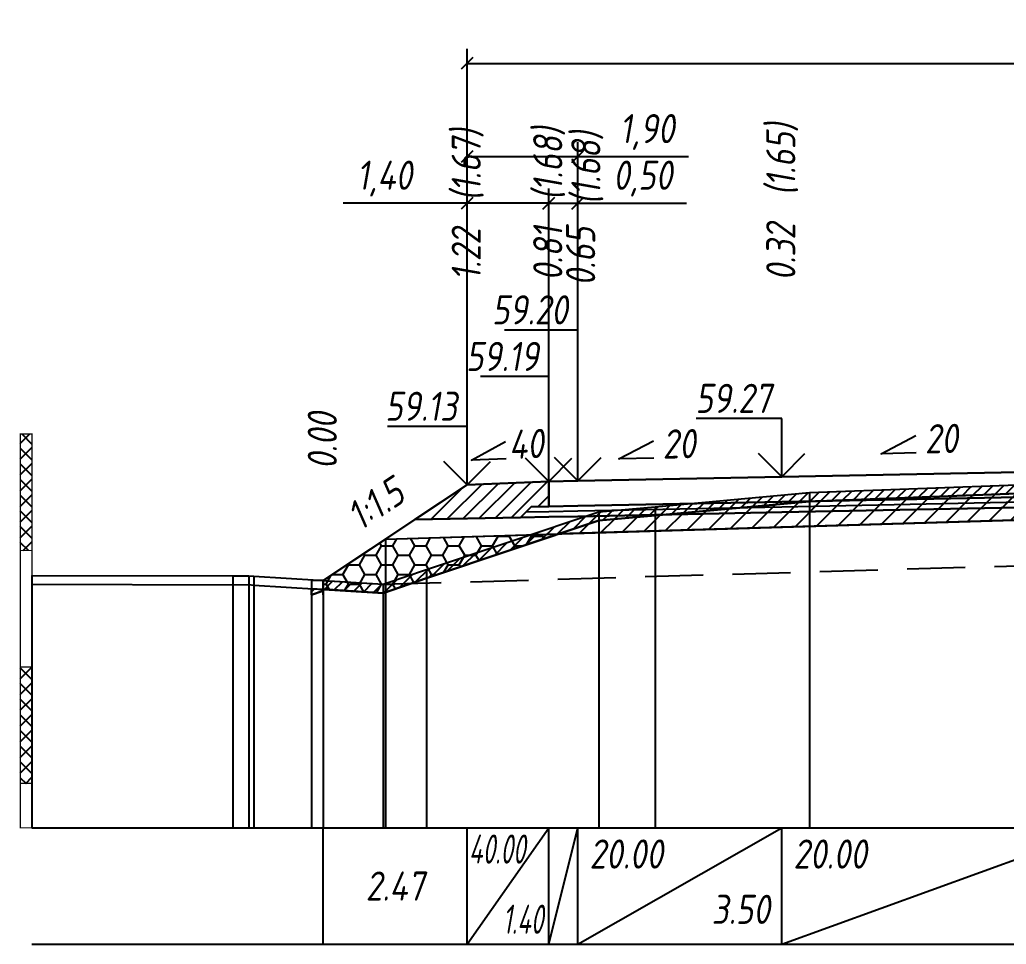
# Model space of a CAD drawing. Extents: x -717 to 1451, y -133302 to 233.
# Drawn here: x 78.9 to 163.6, y -1505 to -1425.6 of the extents above; entities that cross this region are included whole.
import ezdxf
from ezdxf.enums import TextEntityAlignment as Align

# ---------------------------------------------------------------- set-up
doc = ezdxf.new("R2010")
doc.units = 0
doc.linetypes.add('штриховая', pattern=[0.75, 0.5, -0.25])
for name, color, linetype in [('Интерполированный поперечник', 2, 'Continuous'), ('Код_514', 1, 'Continuous'), ('Контур_0', 7, 'Continuous'), ('Контур_2521', 7, 'Continuous'), ('Контур_2564', 7, 'Continuous'), ('Контур_2660', 7, 'Continuous'), ('Контур_2665', 7, 'Continuous'), ('Контур_400', 7, 'Continuous'), ('Контур_508', 7, 'Continuous'), ('Контур_512', 7, 'Continuous'), ('Контур_513', 7, 'Continuous'), ('Контур_818', 7, 'Continuous'), ('Красный поперечник', 1, 'Continuous'), ('Линейка абсолютных высот', 7, 'Continuous'), ('Объём_2501', 7, 'Continuous'), ('Объём_2564', 7, 'Continuous'), ('Объём_2650', 7, 'Continuous'), ('Объём_2660', 7, 'Continuous'), ('Объём_2661', 7, 'Continuous'), ('Объём_2663', 7, 'Continuous'), ('Объём_2665', 7, 'Continuous'), ('Объём_2666', 7, 'Continuous'), ('Откосы', 7, 'Continuous'), ('Отметки покрытия', 7, 'Continuous'), ('Рабочие отметки', 7, 'Continuous'), ('Рабочие отметки доп.', 7, 'Continuous'), ('Таблица', 7, 'Continuous'), ('Уклоны проезжей части', 7, 'Continuous'), ('Черный поперечник', 3, 'Continuous')]:
    doc.layers.add(name, color=color, linetype=linetype)
for name, color, linetype, true_color in [('Контур_2540', 2, 'Continuous', 0xffff00), ('Контур_2560', 2, 'Continuous', 0xffff00), ('Контур_2561', 7, 'Continuous', 0xff8040), ('Контур_2562', 3, 'Continuous', 0x00ff00), ('Контур_2563', 7, 'Continuous', 0xff8000), ('Контур_2570', 7, 'Continuous', 0x80ff00), ('Контур_2583', 3, 'Continuous', 0x00ff00), ('Контур_2736', 4, 'Continuous', 0x00ffff), ('Контур_2737', 4, 'Continuous', 0x00ffff), ('Контур_2738', 4, 'Continuous', 0x00ffff), ('Контур_2739', 4, 'Continuous', 0x00ffff), ('Контур_2741', 4, 'Continuous', 0x00ffff), ('Контур_2742', 4, 'Continuous', 0x00ffff), ('Контур_2743', 4, 'Continuous', 0x00ffff), ('Контур_2744', 7, 'Continuous', 0xa4ffff), ('Контур_2745', 7, 'Continuous', 0xa4ffff), ('Контур_2747', 4, 'Continuous', 0x00ffff), ('Контур_2748', 4, 'Continuous', 0x00ffff), ('Контур_2749', 4, 'Continuous', 0x00ffff), ('Контур_2750', 4, 'Continuous', 0x00ffff), ('Контур_2751', 4, 'Continuous', 0x00ffff), ('Контур_2752', 4, 'Continuous', 0x00ffff), ('Контур_402', 7, 'Continuous', 0xff6464), ('Контур_703', 4, 'Continuous', 0x00ffff), ('Контур_705', 4, 'Continuous', 0x00ffff), ('Контур_707', 4, 'Continuous', 0x00ffff), ('Контур_720', 131, 'Continuous', 0xaaffff), ('Объём_2500', 7, 'Continuous', 0xc0c0c0), ('Объём_2520', 7, 'Continuous', 0x80ffff), ('Объём_2540', 2, 'Continuous', 0xffff00), ('Объём_2560', 2, 'Continuous', 0xffff00), ('Объём_2561', 7, 'Continuous', 0xff8040), ('Объём_2562', 3, 'Continuous', 0x00ff00), ('Объём_2563', 7, 'Continuous', 0xff8000), ('Объём_2570', 7, 'Continuous', 0x80ff00), ('Объём_2580', 3, 'Continuous', 0x00ff00), ('Объём_2583', 3, 'Continuous', 0x00ff00), ('Объём_2593', 3, 'Continuous', 0x00ff00), ('Объём_2597', 3, 'Continuous', 0x00ff00), ('Объём_2600', 7, 'Continuous', 0x808000)]:
    doc.layers.add(name, color=color, linetype=linetype, true_color=true_color)
doc.styles.get("Standard").update_dxf_attribs({"font": 'txt', "height": 2.5})
doc.styles.add('М', font='romand.shx', dxfattribs={"width": 0.8, "oblique": 10, "height": 2.5})
doc.dimstyles.new('ISO-25', dxfattribs={"dimtxt": 2.5, "dimasz": 2.5, "dimexe": 1.25, "dimexo": 0.625, "dimtad": 1, "dimtxsty": 'Standard', "dimcen": 2.5, "dimadec": 0, "dimazin": 0, "dimtfac": 1, "dimtmove": 0, "dimatfit": 3, "dimfxl": 1, "dimarcsym": 0})

# ---------------------------------------------------------------- blocks, each defined once
blk = doc.blocks.new('_Oblique')
at = {"color": 0, "linetype": 'ByBlock', "lineweight": -2}
blk.add_line((-0.5, -0.5), (0.5, 0.5), dxfattribs=at)
blk = doc.blocks.new('*D25')
at = {"color": 0, "lineweight": -2, "transparency": 16777216}
for p, q in [((117.354, -1464.974), (117.354, -1440.119)), ((124.354, -1464.694), (124.354, -1440.119)), ((117.354, -1441.369), (106.727, -1441.369)), ((124.354, -1441.369), (117.354, -1441.369))]:
    blk.add_line(p, q, dxfattribs=at)
at = {"layer": 'Defpoints', "color": 0, "transparency": 16777216}
for p in [(124.354, -1441.369), (117.354, -1465.599), (124.354, -1465.319)]:
    blk.add_point(p, dxfattribs=at)
at = {"color": 0, "lineweight": -2, "transparency": 16777216, "rotation": 180}
blk.add_blockref('_Oblique', (117.354, -1441.369), dxfattribs=at)
at = {"color": 0, "lineweight": -2, "transparency": 16777216}
blk.add_blockref('_Oblique', (124.354, -1441.369), dxfattribs=at)
at = {"color": 0, "transparency": 16777216, "insert": (110.267, -1439.256), "char_height": 2.5, "width": 8.75, "attachment_point": 5, "style": 'М'}
blk.add_mtext('1,40', dxfattribs=at)
blk = doc.blocks.new('*D27')
at = {"color": 0, "lineweight": -2, "transparency": 16777216}
for p, q in [((124.354, -1464.694), (124.354, -1440.119)), ((126.854, -1464.644), (126.854, -1440.119)), ((124.354, -1441.369), (126.854, -1441.369)), ((126.854, -1441.369), (136.196, -1441.369))]:
    blk.add_line(p, q, dxfattribs=at)
at = {"layer": 'Defpoints', "color": 0, "transparency": 16777216}
for p in [(126.854, -1441.369), (124.354, -1465.319), (126.854, -1465.269)]:
    blk.add_point(p, dxfattribs=at)
at = {"color": 0, "lineweight": -2, "transparency": 16777216, "rotation": 180}
blk.add_blockref('_Oblique', (124.354, -1441.369), dxfattribs=at)
at = {"color": 0, "lineweight": -2, "transparency": 16777216}
blk.add_blockref('_Oblique', (126.854, -1441.369), dxfattribs=at)
at = {"color": 0, "transparency": 16777216, "insert": (132.434, -1439.256), "char_height": 2.5, "width": 9.16667, "attachment_point": 5, "style": 'М'}
blk.add_mtext('0,50', dxfattribs=at)
blk = doc.blocks.new('*D30')
at = {"color": 0, "lineweight": -2, "transparency": 16777216}
for p, q in [((117.354, -1464.974), (117.354, -1436.119)), ((126.854, -1464.644), (126.854, -1436.119)), ((117.354, -1437.369), (126.854, -1437.369)), ((126.854, -1437.369), (136.341, -1437.369))]:
    blk.add_line(p, q, dxfattribs=at)
at = {"layer": 'Defpoints', "color": 0, "transparency": 16777216}
for p in [(126.854, -1437.369), (117.354, -1465.599), (126.854, -1465.269)]:
    blk.add_point(p, dxfattribs=at)
at = {"color": 0, "lineweight": -2, "transparency": 16777216, "rotation": 180}
blk.add_blockref('_Oblique', (117.354, -1437.369), dxfattribs=at)
at = {"color": 0, "lineweight": -2, "transparency": 16777216}
blk.add_blockref('_Oblique', (126.854, -1437.369), dxfattribs=at)
at = {"color": 0, "transparency": 16777216, "insert": (132.801, -1435.256), "char_height": 2.5, "width": 8.75, "attachment_point": 5, "style": 'М'}
blk.add_mtext('1,90', dxfattribs=at)
blk = doc.blocks.new('*D31')
at = {"color": 0, "lineweight": -2, "transparency": 16777216}
for p, q in [((117.354, -1464.974), (117.354, -1428.119)), ((226.411, -1464.974), (226.411, -1428.119)), ((117.354, -1429.369), (226.411, -1429.369))]:
    blk.add_line(p, q, dxfattribs=at)
at = {"layer": 'Defpoints', "color": 0, "transparency": 16777216}
for p in [(226.411, -1429.369), (117.354, -1465.599), (226.411, -1465.599)]:
    blk.add_point(p, dxfattribs=at)
at = {"color": 0, "lineweight": -2, "transparency": 16777216, "rotation": 180}
blk.add_blockref('_Oblique', (117.354, -1429.369), dxfattribs=at)
at = {"color": 0, "lineweight": -2, "transparency": 16777216}
blk.add_blockref('_Oblique', (226.411, -1429.369), dxfattribs=at)
at = {"color": 0, "transparency": 16777216, "insert": (171.882, -1427.256), "char_height": 2.5, "width": 10.83333, "attachment_point": 5, "style": 'М'}
blk.add_mtext('21,81', dxfattribs=at)

msp = doc.modelspace()

# ---------------------------------------------------------------- hatches: boundary and pattern name
at = {"layer": 'Линейка абсолютных высот'}
h = msp.add_hatch(dxfattribs=at)
h.set_pattern_fill('ANSI37', scale=0.3, style=0)
h.paths.add_polyline_path([(80, -1471.186), (80, -1461.186), (79, -1461.186), (79, -1471.186)])
h = msp.add_hatch(dxfattribs=at)
h.set_pattern_fill('ANSI37', scale=0.3, style=0)
h.paths.add_polyline_path([(80, -1491.186), (80, -1481.186), (79, -1481.186), (79, -1491.186)])
at = {"layer": 'Объём_2563'}
h = msp.add_hatch(dxfattribs=at)
h.set_pattern_fill('ANSI31', color=256, scale=0.3)
h.paths.add_polyline_path([(122.854, -1467.437), (124.354, -1467.407), (124.354, -1465.257), (117.354, -1465.537), (112.854, -1468.537), (121.935, -1468.355)])
at = {"layer": 'Объём_2570'}
h = msp.add_hatch(dxfattribs=at)
h.set_pattern_fill('ANSI31', color=256, scale=0.2)
h.paths.add_polyline_path([(171.882, -1466.024), (165.335, -1466.277), (146.733, -1466.97), (133.486, -1468.198), (128.647, -1468.608), (113.875, -1473.562), (110.132, -1474.84), (105, -1474.522), (105, -1473.772), (110.132, -1474.09), (113.875, -1472.812), (128.647, -1467.858), (133.486, -1467.448), (146.733, -1466.22), (165.335, -1465.527), (171.882, -1465.274)])
at = {"layer": 'Объём_2600'}
h = msp.add_hatch(dxfattribs=at)
h.set_pattern_fill('ANSI31', color=6, scale=0.4)
h.paths.add_polyline_path([(171.882, -1468.356), (125.224, -1469.756), (128.647, -1468.608), (133.486, -1468.198), (146.733, -1466.97), (165.335, -1466.277), (171.882, -1466.024)])
h = msp.add_hatch(dxfattribs=at)
h.set_pattern_fill('HONEY', color=5, scale=0.3)
h.paths.add_polyline_path([(105, -1473.772), (110.356, -1470.202), (125.224, -1469.756), (113.875, -1473.562), (110.132, -1474.84), (105, -1474.522)])
h = msp.add_hatch(dxfattribs=at)
h.set_pattern_fill('ANSI31', color=6, scale=0.4)
h.paths.add_polyline_path([(104, -1474.461), (105, -1474.522), (105, -1474.654), (104, -1475)])

# ---------------------------------------------------------------- linework, layer by layer
at = {"layer": 'Интерполированный поперечник', "linetype": 'штриховая', "ltscale": 10, "flags": 128}
msp.add_lwpolyline([(110.132, -1474.09), (242.754, -1470.212)], dxfattribs=at)
at = {"layer": 'Код_514'}
for p, q in [((105, -1505), (105, -1495)), ((117.354, -1505), (117.354, -1495)), ((117.354, -1505), (124.354, -1495)), ((124.354, -1505), (124.354, -1495)), ((124.354, -1505), (126.854, -1495)), ((126.854, -1505), (126.854, -1495)), ((126.854, -1505), (144.354, -1495)), ((144.354, -1505), (144.354, -1495)), ((144.354, -1505), (171.882, -1495))]:
    msp.add_line(p, q, dxfattribs=at)
at = {"layer": 'Контур_0', "flags": 128}
for points in [[(171.882, -1464.306), (144.354, -1464.857), (126.854, -1465.207), (126.854, -1465.207), (126.854, -1465.207), (126.854, -1465.207), (126.854, -1465.207), (124.354, -1465.257), (124.354, -1467.407), (126.854, -1467.357), (126.854, -1467.357), (126.854, -1467.357), (126.854, -1467.357), (126.854, -1467.357), (126.854, -1467.357), (144.354, -1467.007), (171.882, -1466.456), (171.882, -1464.306)], [(117.354, -1465.537), (105, -1473.772), (105, -1473.772), (105, -1473.772), (105, -1473.772), (105, -1473.772), (105, -1473.772), (105, -1473.772), (105, -1473.772), (105, -1473.772), (105, -1473.772), (105, -1473.772), (105, -1473.772), (105, -1473.772), (105, -1473.772), (105, -1475)], [(117.354, -1465.537), (105, -1473.772), (105, -1473.772), (105, -1473.772), (105, -1473.772), (105, -1473.772), (105, -1473.772), (105, -1473.772), (105, -1473.772), (105, -1473.772), (105, -1473.772), (105, -1473.772), (105, -1473.772), (105, -1473.772), (105, -1473.772), (105, -1475), (105, -1475), (105, -1473.772), (105, -1473.772), (105, -1473.772), (105, -1473.772), (105, -1473.772), (105, -1473.772), (105, -1473.772), (105, -1473.772), (105, -1473.772), (105, -1473.772), (105, -1473.772), (105, -1473.772), (105, -1473.772)], [(117.354, -1465.537), (117.354, -1465.537)], [(171.882, -1466.456), (144.354, -1467.007), (126.854, -1467.357), (126.854, -1467.357), (126.854, -1467.357), (126.854, -1467.357), (126.854, -1467.357), (126.854, -1467.357), (124.354, -1467.407), (122.854, -1467.437), (121.935, -1468.355), (124.354, -1468.307), (126.854, -1468.257), (126.854, -1468.257), (126.854, -1468.257), (126.854, -1468.257), (126.854, -1468.257), (126.854, -1468.257), (144.354, -1467.907), (171.882, -1467.356), (171.882, -1466.456)], [(112.854, -1468.537), (121.935, -1468.355), (122.854, -1467.437), (124.354, -1467.407)]]:
    msp.add_lwpolyline(points, dxfattribs=at)
at = {"layer": 'Контур_2521', "color": 250, "flags": 128}
msp.add_lwpolyline([(171.882, -1466.906), (144.354, -1467.457), (126.854, -1467.807), (126.854, -1467.807), (126.854, -1467.807), (126.854, -1467.807), (126.854, -1467.807), (126.854, -1467.807), (124.354, -1467.857), (122.394, -1467.896)], dxfattribs=at)
at = {"layer": 'Контур_2540', "flags": 128}
msp.add_lwpolyline([(144.354, -1467.907), (126.854, -1468.257), (124.354, -1468.307), (121.935, -1468.355), (112.854, -1468.537), (110.356, -1470.202), (171.882, -1468.356), (171.882, -1467.356), (144.354, -1467.907)], dxfattribs=at)
at = {"layer": 'Контур_2560', "flags": 128}
msp.add_lwpolyline([(117.354, -1465.537), (117.354, -1465.537), (117.354, -1465.537), (124.354, -1465.257)], dxfattribs=at)
at = {"layer": 'Контур_2561', "flags": 128}
msp.add_lwpolyline([(124.354, -1465.257), (124.354, -1465.257), (117.354, -1465.537), (117.354, -1465.537), (124.354, -1465.257)], dxfattribs=at)
at = {"layer": 'Контур_2562', "flags": 128}
msp.add_lwpolyline([(117.354, -1465.537), (117.354, -1465.537), (117.354, -1465.537), (117.354, -1465.537), (117.354, -1465.537)], dxfattribs=at)
at = {"layer": 'Контур_2563', "flags": 128}
msp.add_lwpolyline([(122.854, -1467.437), (124.354, -1467.407), (124.354, -1465.257), (117.354, -1465.537), (112.854, -1468.537), (121.935, -1468.355), (122.854, -1467.437)], dxfattribs=at)
at = {"layer": 'Контур_2564', "flags": 128}
msp.add_lwpolyline([(117.354, -1465.537), (124.354, -1465.257)], dxfattribs=at)
at = {"layer": 'Контур_2570', "flags": 128}
msp.add_lwpolyline([(80, -1474.083), (97.245, -1474.123), (98.614, -1474.118), (99.031, -1474.154), (110.132, -1474.84), (113.875, -1473.562), (128.647, -1468.608), (133.486, -1468.198), (146.733, -1466.97), (165.335, -1466.277), (171.882, -1466.024), (172.275, -1466.009), (191.761, -1465.963), (199.017, -1465.969), (204.255, -1466.129), (219.882, -1466.467), (225.04, -1467.552), (238.441, -1470.119), (242.754, -1470.962), (244.89, -1470.413), (272.51, -1464.723)], dxfattribs=at)
at = {"layer": 'Контур_2583', "flags": 128}
msp.add_lwpolyline([(104, -1475), (105, -1474.654), (105, -1473.772), (104, -1473.772), (104, -1475)], dxfattribs=at)
at = {"layer": 'Контур_2660', "flags": 128}
msp.add_lwpolyline([(110.356, -1470.202), (171.882, -1468.356)], dxfattribs=at)
at = {"layer": 'Контур_2665', "flags": 128}
msp.add_lwpolyline([(117.354, -1465.537), (117.354, -1465.537)], dxfattribs=at)
at = {"layer": 'Контур_2736', "flags": 128}
msp.add_lwpolyline([(117.354, -1465.537), (105, -1473.772)], dxfattribs=at)
at = {"layer": 'Контур_2737', "flags": 128}
msp.add_lwpolyline([(105, -1473.772), (105, -1473.772)], dxfattribs=at)
at = {"layer": 'Контур_2738', "flags": 128}
msp.add_lwpolyline([(105, -1473.772), (105, -1473.772)], dxfattribs=at)
at = {"layer": 'Контур_2739', "flags": 128}
msp.add_lwpolyline([(105, -1473.772), (105, -1473.772)], dxfattribs=at)
at = {"layer": 'Контур_2741', "flags": 128}
msp.add_lwpolyline([(105, -1473.772), (105, -1473.772)], dxfattribs=at)
at = {"layer": 'Контур_2742', "flags": 128}
msp.add_lwpolyline([(105, -1473.772), (105, -1473.772)], dxfattribs=at)
at = {"layer": 'Контур_2743', "flags": 128}
msp.add_lwpolyline([(105, -1473.772), (105, -1473.772)], dxfattribs=at)
at = {"layer": 'Контур_2744', "flags": 128}
msp.add_lwpolyline([(105, -1473.772), (105, -1473.772)], dxfattribs=at)
msp.add_lwpolyline([(105, -1473.772), (105, -1473.772)], dxfattribs=at)
msp.add_lwpolyline([(105, -1473.772), (105, -1473.772)], dxfattribs=at)
msp.add_lwpolyline([(105, -1473.772), (105, -1473.772)], dxfattribs=at)
msp.add_lwpolyline([(105, -1473.772), (105, -1473.772)], dxfattribs=at)
msp.add_lwpolyline([(105, -1473.772), (105, -1473.772)], dxfattribs=at)
at = {"layer": 'Контур_2745', "flags": 128}
msp.add_lwpolyline([(105, -1473.772), (105, -1473.772)], dxfattribs=at)
msp.add_lwpolyline([(105, -1473.772), (105, -1473.772)], dxfattribs=at)
msp.add_lwpolyline([(105, -1473.772), (105, -1473.772)], dxfattribs=at)
msp.add_lwpolyline([(105, -1473.772), (105, -1473.772)], dxfattribs=at)
msp.add_lwpolyline([(105, -1473.772), (105, -1473.772)], dxfattribs=at)
msp.add_lwpolyline([(105, -1473.772), (105, -1473.772)], dxfattribs=at)
at = {"layer": 'Контур_2747', "flags": 128}
msp.add_lwpolyline([(105, -1473.772), (105, -1473.772)], dxfattribs=at)
at = {"layer": 'Контур_2748', "flags": 128}
msp.add_lwpolyline([(105, -1473.772), (105, -1473.772)], dxfattribs=at)
at = {"layer": 'Контур_2749', "flags": 128}
msp.add_lwpolyline([(105, -1473.772), (105, -1473.772)], dxfattribs=at)
at = {"layer": 'Контур_2750', "flags": 128}
msp.add_lwpolyline([(105, -1473.772), (105, -1473.772)], dxfattribs=at)
at = {"layer": 'Контур_2751', "flags": 128}
msp.add_lwpolyline([(105, -1473.772), (105, -1473.772)], dxfattribs=at)
at = {"layer": 'Контур_2752', "flags": 128}
msp.add_lwpolyline([(105, -1473.772), (105, -1473.772)], dxfattribs=at)
at = {"layer": 'Контур_400', "flags": 128}
msp.add_lwpolyline([(124.354, -1465.257), (126.854, -1465.207), (126.854, -1465.207), (126.854, -1465.207), (126.854, -1465.207), (126.854, -1465.207), (126.854, -1465.207), (144.354, -1464.857), (171.882, -1464.306)], dxfattribs=at)
at = {"layer": 'Контур_402', "flags": 128}
msp.add_lwpolyline([(110.356, -1470.202), (171.882, -1468.356), (233.409, -1470.202)], dxfattribs=at)
at = {"layer": 'Контур_508', "flags": 128}
msp.add_lwpolyline([(104, -1475), (105, -1474.654), (105, -1473.772), (110.356, -1470.202), (171.882, -1468.356), (233.409, -1470.202), (234.901, -1471.196), (234.901, -1472.398), (238.348, -1474.696), (238.651, -1474.696), (240.651, -1474.696), (240.954, -1474.696), (244.401, -1472.398), (244.401, -1471.196), (247.51, -1469.124)], dxfattribs=at)
at = {"layer": 'Контур_512', "flags": 128}
msp.add_lwpolyline([(104, -1475), (105, -1474.654), (105, -1473.772), (110.356, -1470.202), (171.882, -1468.356), (233.409, -1470.202), (234.901, -1471.196), (234.901, -1472.398), (238.348, -1474.696), (238.651, -1474.696), (240.651, -1474.696), (240.954, -1474.696), (244.401, -1472.398), (244.401, -1471.196), (247.51, -1469.124)], dxfattribs=at)
at = {"layer": 'Контур_513', "flags": 128}
msp.add_lwpolyline([(104, -1475), (105, -1474.654), (105, -1473.772), (110.356, -1470.202), (171.882, -1468.356), (233.409, -1470.202), (234.901, -1471.196), (234.901, -1472.398), (238.348, -1474.696), (238.651, -1474.696), (240.651, -1474.696), (240.954, -1474.696), (244.401, -1472.398), (244.401, -1471.196), (247.51, -1469.124)], dxfattribs=at)
at = {"layer": 'Контур_703', "flags": 128}
for points in [[(117.354, -1465.537), (105, -1473.772)], [(105, -1473.772), (105, -1475)]]:
    msp.add_lwpolyline(points, dxfattribs=at)
at = {"layer": 'Контур_705', "flags": 128}
msp.add_lwpolyline([(105, -1473.772), (105, -1473.772)], dxfattribs=at)
at = {"layer": 'Контур_707', "flags": 128}
msp.add_lwpolyline([(105, -1475), (105, -1473.772)], dxfattribs=at)
at = {"layer": 'Контур_720', "flags": 128}
msp.add_lwpolyline([(105, -1475), (105, -1475)], dxfattribs=at)
at = {"layer": 'Контур_818', "flags": 128}
msp.add_lwpolyline([(105, -1474.522), (110.132, -1474.84), (113.875, -1473.562), (128.647, -1468.608), (133.486, -1468.198), (146.733, -1466.97), (165.335, -1466.277), (171.882, -1466.024), (172.275, -1466.009), (191.761, -1465.963), (199.017, -1465.969), (204.255, -1466.129), (219.882, -1466.467), (225.04, -1467.552), (238.441, -1470.119), (242.754, -1470.962), (244.89, -1470.413), (247.51, -1469.874)], dxfattribs=at)
at = {"layer": 'Красный поперечник'}
for p, q in [((126.854, -1465.207), (144.354, -1464.857)), ((144.354, -1464.857), (171.882, -1464.306)), ((105, -1473.772), (117.354, -1465.537)), ((117.354, -1465.537), (124.354, -1465.257)), ((124.354, -1465.257), (126.854, -1465.207)), ((110.356, -1470.202), (110.356, -1495)), ((105, -1473.772), (105, -1495)), ((104, -1475), (104, -1495)), ((105, -1474.654), (105, -1495))]:
    msp.add_line(p, q, dxfattribs=at)
at = {"layer": 'Линейка абсолютных высот', "color": 7, "const_width": 0.1, "flags": 128}
for points in [[(80, -1471.186), (80, -1461.186), (79, -1461.186), (79, -1471.186), (80, -1471.186)], [(80, -1481.186), (80, -1471.186), (79, -1471.186), (79, -1481.186), (80, -1481.186)], [(80, -1491.186), (80, -1481.186), (79, -1481.186), (79, -1491.186), (80, -1491.186)], [(80, -1495), (80, -1491.186), (79, -1491.186), (79, -1495), (80, -1495)]]:
    msp.add_lwpolyline(points, dxfattribs=at)
at = {"layer": 'Объём_2500', "flags": 128}
msp.add_lwpolyline([(171.882, -1464.306), (144.354, -1464.857), (126.854, -1465.207), (126.854, -1465.207), (126.854, -1465.207), (126.854, -1465.207), (126.854, -1465.207), (124.354, -1465.257), (124.354, -1467.407), (126.854, -1467.357), (126.854, -1467.357), (126.854, -1467.357), (126.854, -1467.357), (126.854, -1467.357), (126.854, -1467.357), (144.354, -1467.007), (171.882, -1466.456), (171.882, -1464.306)], dxfattribs=at)
at = {"layer": 'Объём_2501', "flags": 128}
msp.add_lwpolyline([(124.354, -1465.257), (126.854, -1465.207), (126.854, -1465.207), (126.854, -1465.207), (126.854, -1465.207), (126.854, -1465.207), (126.854, -1465.207), (144.354, -1464.857), (171.882, -1464.306)], dxfattribs=at)
at = {"layer": 'Объём_2520', "color": 250, "flags": 128}
msp.add_lwpolyline([(171.882, -1466.456), (144.354, -1467.007), (126.854, -1467.357), (126.854, -1467.357), (126.854, -1467.357), (126.854, -1467.357), (126.854, -1467.357), (126.854, -1467.357), (124.354, -1467.407), (122.854, -1467.437), (121.935, -1468.355), (124.354, -1468.307), (126.854, -1468.257), (126.854, -1468.257), (126.854, -1468.257), (126.854, -1468.257), (126.854, -1468.257), (126.854, -1468.257), (144.354, -1467.907), (171.882, -1467.356), (171.882, -1466.456)], dxfattribs=at)
at = {"layer": 'Объём_2540', "flags": 128}
msp.add_lwpolyline([(144.354, -1467.907), (126.854, -1468.257), (124.354, -1468.307), (121.935, -1468.355), (112.854, -1468.537), (110.356, -1470.202), (171.882, -1468.356), (171.882, -1467.356), (144.354, -1467.907)], dxfattribs=at)
at = {"layer": 'Объём_2560', "flags": 128}
msp.add_lwpolyline([(117.354, -1465.537), (117.354, -1465.537), (117.354, -1465.537), (124.354, -1465.257)], dxfattribs=at)
at = {"layer": 'Объём_2561', "flags": 128}
msp.add_lwpolyline([(124.354, -1465.257), (124.354, -1465.257), (117.354, -1465.537), (117.354, -1465.537), (124.354, -1465.257)], dxfattribs=at)
at = {"layer": 'Объём_2562', "flags": 128}
msp.add_lwpolyline([(117.354, -1465.537), (117.354, -1465.537), (117.354, -1465.537), (117.354, -1465.537), (117.354, -1465.537)], dxfattribs=at)
at = {"layer": 'Объём_2563', "color": 250, "flags": 128}
msp.add_lwpolyline([(122.854, -1467.437), (124.354, -1467.407), (124.354, -1465.257), (117.354, -1465.537), (112.854, -1468.537), (121.935, -1468.355), (122.854, -1467.437)], dxfattribs=at)
at = {"layer": 'Объём_2564', "flags": 128}
msp.add_lwpolyline([(117.354, -1465.537), (124.354, -1465.257)], dxfattribs=at)
at = {"layer": 'Объём_2570', "flags": 128}
msp.add_lwpolyline([(171.882, -1466.024), (165.335, -1466.277), (146.733, -1466.97), (133.486, -1468.198), (128.647, -1468.608), (113.875, -1473.562), (110.132, -1474.84), (105, -1474.522), (105, -1473.772), (110.132, -1474.09), (113.875, -1472.812), (128.647, -1467.858), (133.486, -1467.448), (146.733, -1466.22), (165.335, -1465.527), (171.882, -1465.274), (171.882, -1466.024), (171.882, -1466.024)], dxfattribs=at)
at = {"layer": 'Объём_2580', "flags": 128}
msp.add_lwpolyline([(117.354, -1465.537), (117.354, -1465.537)], dxfattribs=at)
at = {"layer": 'Объём_2583', "flags": 128}
msp.add_lwpolyline([(104, -1475), (105, -1474.654), (105, -1473.772), (104, -1473.772), (104, -1475)], dxfattribs=at)
at = {"layer": 'Объём_2593', "flags": 128}
msp.add_lwpolyline([(105, -1473.772), (105, -1475), (105, -1473.772)], dxfattribs=at)
at = {"layer": 'Объём_2597', "flags": 128}
msp.add_lwpolyline([(105, -1473.772), (105, -1475), (105, -1473.772)], dxfattribs=at)
at = {"layer": 'Объём_2600', "color": 5, "flags": 128}
msp.add_lwpolyline([(105, -1473.772), (110.356, -1470.202), (125.224, -1469.756), (113.875, -1473.562), (110.132, -1474.84), (105, -1474.522), (105, -1473.772), (105, -1473.772)], dxfattribs=at)
at = {"layer": 'Объём_2650', "color": 6, "flags": 128}
for points in [[(171.882, -1468.356), (125.224, -1469.756), (128.647, -1468.608), (133.486, -1468.198), (146.733, -1466.97), (165.335, -1466.277), (171.882, -1466.024), (171.882, -1468.356), (171.882, -1468.356)], [(104, -1474.461), (105, -1474.522), (105, -1474.654), (104, -1475), (104, -1474.461), (104, -1474.461)]]:
    msp.add_lwpolyline(points, dxfattribs=at)
at = {"layer": 'Объём_2660', "flags": 128}
msp.add_lwpolyline([(110.356, -1470.202), (171.882, -1468.356)], dxfattribs=at)
at = {"layer": 'Объём_2661', "flags": 128}
msp.add_lwpolyline([(117.354, -1465.537), (105, -1473.772)], dxfattribs=at)
at = {"layer": 'Объём_2663', "flags": 128}
msp.add_lwpolyline([(105, -1473.772), (105, -1475), (105, -1473.772)], dxfattribs=at)
at = {"layer": 'Объём_2665', "flags": 128}
msp.add_lwpolyline([(117.354, -1465.537), (117.354, -1465.537)], dxfattribs=at)
at = {"layer": 'Объём_2666', "flags": 128}
msp.add_lwpolyline([(117.354, -1465.537), (105, -1473.772)], dxfattribs=at)
at = {"layer": 'Откосы', "color": 1, "flags": 128}
for points in [[(155.892, -1462.815), (152.893, -1462.875), (155.862, -1461.315)], [(120.714, -1463.323), (117.716, -1463.443), (120.654, -1461.824)], [(133.378, -1463.265), (130.378, -1463.325), (133.348, -1461.765)]]:
    msp.add_lwpolyline(points, dxfattribs=at)
at = {"layer": 'Отметки покрытия', "color": 1}
for p, q in [((126.854, -1452.257), (120.554, -1452.257)), ((126.854, -1465.207), (126.854, -1452.257)), ((124.354, -1456.257), (118.504, -1456.257)), ((124.354, -1465.257), (124.354, -1456.257)), ((144.354, -1459.857), (137.004, -1459.857)), ((144.354, -1464.857), (144.354, -1459.857)), ((117.354, -1460.537), (110.504, -1460.537)), ((117.354, -1465.537), (117.354, -1460.537)), ((124.354, -1465.257), (122.354, -1463.257)), ((124.354, -1465.257), (126.354, -1463.257)), ((126.854, -1465.207), (124.854, -1463.207)), ((126.854, -1465.207), (128.854, -1463.207)), ((144.354, -1464.857), (142.354, -1462.857)), ((144.354, -1464.857), (146.354, -1462.857)), ((117.354, -1465.537), (115.354, -1463.537)), ((117.354, -1465.537), (119.354, -1463.537))]:
    msp.add_line(p, q, dxfattribs=at)
at = {"layer": 'Таблица'}
for p, q in [((80, -1495), (272.51, -1495)), ((80, -1505), (272.51, -1505))]:
    msp.add_line(p, q, dxfattribs=at)
at = {"layer": 'Черный поперечник', "color": 7}
for p, q in [((146.733, -1466.22), (146.733, -1495)), ((133.486, -1467.448), (133.486, -1495)), ((128.647, -1467.858), (128.647, -1495)), ((80, -1473.333), (80, -1495)), ((97.245, -1473.373), (97.245, -1495)), ((98.614, -1473.368), (98.614, -1495)), ((99.031, -1473.404), (99.031, -1495)), ((113.875, -1472.812), (113.875, -1495)), ((110.132, -1474.09), (110.132, -1495))]:
    msp.add_line(p, q, dxfattribs=at)
at = {"layer": 'Черный поперечник', "flags": 128}
msp.add_lwpolyline([(80, -1473.333), (97.245, -1473.373), (98.614, -1473.368), (99.031, -1473.404), (110.132, -1474.09), (113.875, -1472.812), (128.647, -1467.858), (133.486, -1467.448), (146.733, -1466.22), (165.335, -1465.527), (171.882, -1465.274), (172.275, -1465.259), (191.761, -1465.213), (199.017, -1465.219), (204.255, -1465.379), (219.882, -1465.717), (225.04, -1466.802), (238.441, -1469.369), (242.754, -1470.212), (244.89, -1469.663), (272.51, -1463.973)], dxfattribs=at)

# ---------------------------------------------------------------- texts
at = {"layer": 'Код_514', "style": 'М', "oblique": 10}
for s, width, p in [('40.00', 0.6, (117.502, -1495.574)), ('20.00', 0.8, (127.854, -1496)), ('20.00', 0.8, (145.354, -1496))]:
    msp.add_text(s, height=2.5, dxfattribs=dict(at, width=width)).set_placement(p, align=Align.TOP_LEFT)
at = {"layer": 'Код_514', "style": 'М', "oblique": 10, "width": 0.8}
msp.add_text('2.47', height=2.5, dxfattribs=at).set_placement((111.177, -1500), align=Align.MIDDLE_CENTER)
at = {"layer": 'Код_514', "style": 'М', "oblique": 10}
for s, width, p in [('3.50', 0.8, (143.354, -1504)), ('1.40', 0.6, (123.886, -1504.851))]:
    msp.add_text(s, height=2.5, dxfattribs=dict(at, width=width)).set_placement(p, align=Align.BOTTOM_RIGHT)
at = {"layer": 'Отметки покрытия', "color": 1, "style": 'М', "oblique": 10, "width": 0.8}
for s, p in [('59.20', (125.995, -1452.525)), ('59.19', (123.495, -1456.525)), ('59.27', (143.495, -1460.125)), ('59.13', (116.495, -1460.805))]:
    msp.add_text(s, height=2.5, dxfattribs=at).set_placement(p, align=Align.BOTTOM_RIGHT)
at = {"layer": 'Рабочие отметки', "color": 1, "style": 'М', "oblique": 10, "width": 0.8}
for s, p in [('0.32', (144.276, -1448.007)), ('1.22', (117.276, -1448.007)), ('0.81', (124.276, -1448.007)), ('0.65', (127.098, -1448.457)), ('0.00', (104.922, -1464.203))]:
    msp.add_text(s, height=2.5, rotation=90, dxfattribs=at).set_placement(p, align=Align.MIDDLE_LEFT)
at = {"layer": 'Рабочие отметки доп.', "color": 1, "style": 'М', "oblique": 10, "width": 0.8}
for s, p in [('(1.65)', (144.276, -1440.707)), ('(1.67)', (117.276, -1441.157)), ('(1.68)', (124.276, -1441.107)), ('(1.68)', (127.548, -1441.479))]:
    msp.add_text(s, height=2.5, rotation=90, dxfattribs=at).set_placement(p, align=Align.MIDDLE_LEFT)
at = {"layer": 'Уклоны проезжей части', "color": 1, "style": 'М', "oblique": 10, "width": 0.8}
for s, rotation, p in [('40', 2.29061, (122.506, -1464.039)), ('20', 1.14576, (158.098, -1463.582)), ('20', 1.14576, (135.584, -1464.032)), ('1:1.5', 33.69007, (110.622, -1468.823))]:
    msp.add_text(s, height=2.5, rotation=rotation, dxfattribs=at).set_placement(p, align=Align.BOTTOM_CENTER)

# ---------------------------------------------------------------- dimensions: what is measured, and where the dimension line sits
at = {"color": 5}
dim = msp.add_linear_dim(base=(226.411, -1429.369), p1=(117.354, -1465.599), p2=(226.411, -1465.599), angle=180, dimstyle='ISO-25', override={"dimasz": 1, "dimlfac": 0.2, "dimzin": 0, "dimtxsty": 'М', "dimblk1": 'Oblique', "dimblk2": 'Oblique', "dimsah": 1}, dxfattribs=at)
dim.commit()
dim.dimension.update_dxf_attribs({"geometry": '*D31', "text_midpoint": (171.882, -1427.256)})
for base, p1, p2, picture, middle in [((126.854, -1437.369), (117.354, -1465.599), (126.854, -1465.269), '*D30', (132.801, -1437.369)), ((124.354, -1441.369), (117.354, -1465.599), (124.354, -1465.319), '*D25', (110.267, -1441.369)), ((126.854, -1441.369), (124.354, -1465.319), (126.854, -1465.269), '*D27', (132.434, -1441.369))]:
    dim = msp.add_linear_dim(base=base, p1=p1, p2=p2, angle=180, dimstyle='ISO-25', override={"dimasz": 1, "dimlfac": 0.2, "dimzin": 0, "dimtxsty": 'М', "dimblk1": 'Oblique', "dimblk2": 'Oblique', "dimsah": 1}, dxfattribs=at)
    dim.commit()
    dim.dimension.update_dxf_attribs({"geometry": picture, "text_midpoint": middle, "dimtype": 160})

doc.saveas('drawing.dxf')
